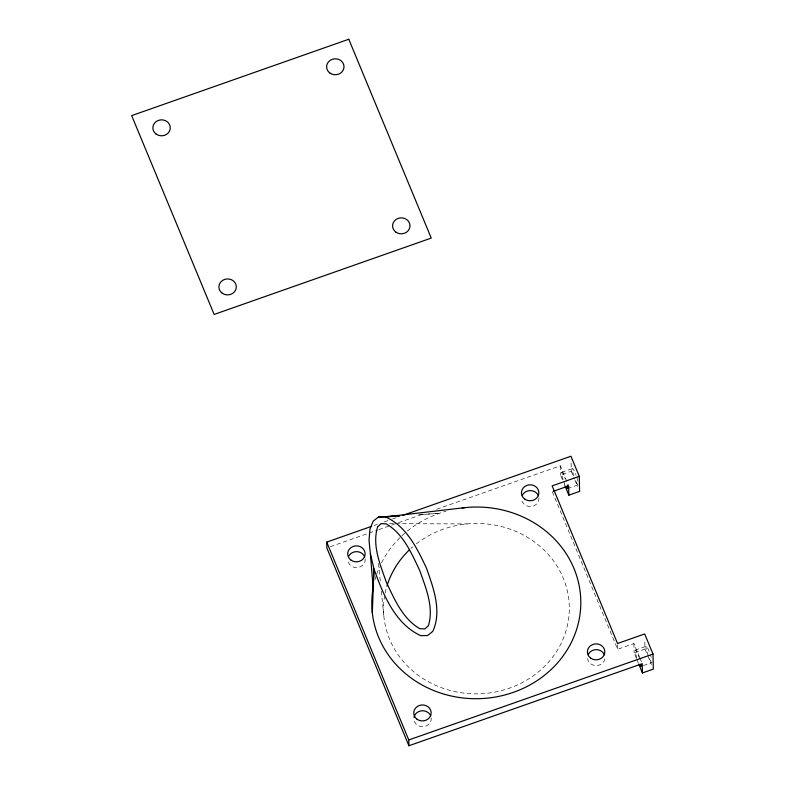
<?xml version="1.0" encoding="UTF-8"?>
<svg xmlns="http://www.w3.org/2000/svg" width="785" height="785" viewBox="0 0 785 785"><rect width="100%" height="100%" fill="white"/><g stroke="black" fill="none" stroke-linecap="round" stroke-linejoin="round"><path stroke-width="0.59" stroke-dasharray="3.92 2.94" d="M373.954 525.508L377.408 524.302M384.316 521.868L391.234 519.434M392.382 519.032L398.142 517.001M330.308 546.694L377.693 530.022M378.851 529.62L390.41 525.558M391.568 525.145L397.347 523.114M398.495 522.712L422.772 514.175M436.646 509.288L560.313 465.79L568.654 485.905M561.579 472.374L572.334 468.596M562.364 479.517L560.51 475.053L571.264 471.265L571.029 459.696M567.584 488.574L578.349 484.796M552.277 491.665L617.658 649.283L633.897 643.572L639.461 656.976M635.202 650.137L646.055 646.32A8.713 1.168 70.6 0 1 649.794 653.002M636.409 658.419L634.094 652.826L644.985 648.999L644.789 639.736M643.376 665.582L652.06 662.52M418.827 514.724L439.188 513.39L418.523 514.626M389.625 523.644L394.462 523.664M395.669 523.664L467.026 523.929M571.264 471.265L574.512 479.085M574.973 480.204L577.75 486.906M644.985 648.999L647.301 654.582M647.762 655.701L651.471 664.64M639.922 658.095L641.777 662.56M564.219 483.992L565.141 486.219M636.87 659.528L638.264 662.883M378.478 563.444L380.323 581.489M381.304 591.115L384.002 617.569M633.897 643.572L634.094 652.826M617.559 644.652L617.658 649.283M560.313 465.79L560.51 475.053M365.192 558.802A8.713 7.987 -1.2 0 1 357.411 567.584A8.713 7.987 -1.2 0 1 347.863 560.47M431.23 717.892A8.713 7.987 -1.2 0 1 423.449 726.674A8.713 7.987 -1.2 0 1 413.901 719.56M604.842 658.89A8.713 7.987 -1.2 0 1 595.982 665.621A8.713 7.987 -1.2 0 1 587.582 658.478M538.932 497.739A8.713 7.987 -1.2 0 1 531.151 506.521A8.713 7.987 -1.2 0 1 521.603 499.407M374.975 579.713A104.513 95.839 -1.2 0 1 376.388 575.081M376.78 573.933A104.513 95.839 -1.2 0 1 379.449 567.172M381.51 562.816A104.513 95.839 -1.2 0 1 401.066 536.587M401.94 535.762A104.513 95.839 -1.2 0 1 406.463 531.788M407.395 531.033A104.513 95.839 -1.2 0 1 445.909 511.261M416.354 543.868A92.895 85.192 -1.2 0 1 561.246 573.649A92.895 85.192 -1.2 0 1 489.055 693.018A92.895 85.192 -1.2 0 1 384.522 596.482M385.16 593.038A92.895 85.192 -1.2 0 1 386.573 587.308M410.947 548.43A92.895 85.192 -1.2 0 1 412.704 546.86M651.295 662.147A8.713 1.168 70.6 0 1 649.136 657.899M648.332 655.848A8.713 1.168 70.6 0 1 646.055 646.32M650.539 655.141A8.713 1.168 70.6 0 1 651.197 657.241M578.054 484.885A8.713 1.168 70.6 0 1 575.415 480.165M573.855 475.975A8.713 1.168 70.6 0 1 572.451 468.478A8.713 1.168 70.6 0 1 576.072 475.268M576.828 477.417A8.713 1.168 70.6 0 1 577.986 481.411M636.723 657.516A8.713 1.168 70.6 0 1 635.487 650.049A8.713 1.168 70.6 0 1 639.687 658.958M564.651 483.952A8.713 1.168 70.6 0 1 563.856 481.902M563.1 479.753A8.713 1.168 70.6 0 1 561.697 472.256A8.713 1.168 70.6 0 1 565.308 479.056"/><path stroke-width="1.18" d="M372.325 612.899L373.974 568.919L370.383 553.798L369.019 540.217L369.971 529.1L373.169 521.191L378.409 517.03L399.074 515.794M402.754 515.382L570.95 456.222L579.291 476.328L552.159 485.876L617.53 643.494L644.671 633.956L653.012 654.062L653.326 669.105L642.434 672.941L642.238 663.678L408.897 745.75L326.835 547.91L326.717 542.121L371.648 526.323M553.366 491.273L568.654 485.905L568.85 495.158L579.605 491.371L579.291 476.328M408.897 745.75L408.779 739.961L653.012 654.062M465.731 507.542L385.307 516.922L378.409 517.03M392.49 516.452L385.307 516.922C406.404 525.911 417.139 548.44 426.432 568.036C433.379 587.818 442.141 611.005 432.79 631.385L427.56 635.536L420.652 635.654C394.796 623.594 383.041 594.206 373.974 568.919L373.13 587.886L370.383 553.798M397.279 516.137L399.673 515.981M565.141 486.219L568.85 495.158M638.725 664.002L642.434 672.941M326.717 542.121L408.779 739.961M348.579 556.388A8.713 7.987 -1.2 0 1 356.783 551.649A8.713 7.987 -1.2 0 1 364.672 556.771M413.97 717.48A8.713 7.987 -1.2 0 1 421.682 710.788A8.713 7.987 -1.2 0 1 430.71 715.861M588.299 654.396A8.713 7.987 -1.2 0 1 596.502 649.656A8.713 7.987 -1.2 0 1 604.381 654.778M522.319 495.325A8.713 7.987 -1.2 0 1 530.523 490.596A8.713 7.987 -1.2 0 1 538.412 495.708M462.218 507.944A104.513 95.839 -1.2 0 1 580.763 599.799A104.513 95.839 -1.2 0 1 468.105 698.444A104.513 95.839 -1.2 0 1 373.582 585.551M386.907 586.169A92.895 85.192 -1.2 0 1 409.24 550.03M641.168 664.542A8.713 1.168 70.6 0 1 639.814 664.973M567.221 485.199A8.713 1.168 70.6 0 1 566.191 487.21M377.575 526.921C371.953 545.447 380.225 564.768 386.308 582.146C394.443 599.24 402.685 618.776 419.779 628.667L424.842 628.942L428.424 625.625C434.056 607.109 425.774 587.788 419.69 570.41C411.556 553.317 403.323 533.78 386.22 523.889L381.157 523.615L377.575 526.921M348.775 39.25L131.674 115.611L214.148 314.442L431.24 238.081L348.775 39.25M222.106 293.129A8.713 7.987 -1.2 0 0 236.206 288.173A8.713 7.987 -1.2 0 0 224.51 279.46A8.713 7.987 -1.2 0 0 222.106 293.129M329.808 72.976A8.713 7.987 -1.2 0 0 343.909 68.02A8.713 7.987 -1.2 0 0 332.222 59.317A8.713 7.987 -1.2 0 0 329.808 72.976M156.068 134.039A8.713 7.987 -1.2 0 0 170.168 129.074A8.713 7.987 -1.2 0 0 158.472 120.37A8.713 7.987 -1.2 0 0 156.068 134.039M395.777 232.046A8.713 7.987 -1.2 0 0 409.888 227.081A8.713 7.987 -1.2 0 0 398.191 218.377A8.713 7.987 -1.2 0 0 395.777 232.046M350.905 560.058A8.713 7.987 -1.2 0 0 365.005 555.103A8.713 7.987 -1.2 0 0 353.309 546.389A8.713 7.987 -1.2 0 0 350.905 560.058M416.943 719.148A8.713 7.987 -1.2 0 0 431.043 714.193A8.713 7.987 -1.2 0 0 419.347 705.489A8.713 7.987 -1.2 0 0 416.943 719.148M590.614 658.065A8.713 7.987 -1.2 0 0 604.715 653.1A8.713 7.987 -1.2 0 0 593.028 644.397A8.713 7.987 -1.2 0 0 590.614 658.065M524.645 498.995A8.713 7.987 -1.2 0 0 538.745 494.04A8.713 7.987 -1.2 0 0 527.049 485.336A8.713 7.987 -1.2 0 0 524.645 498.995"/></g></svg>
